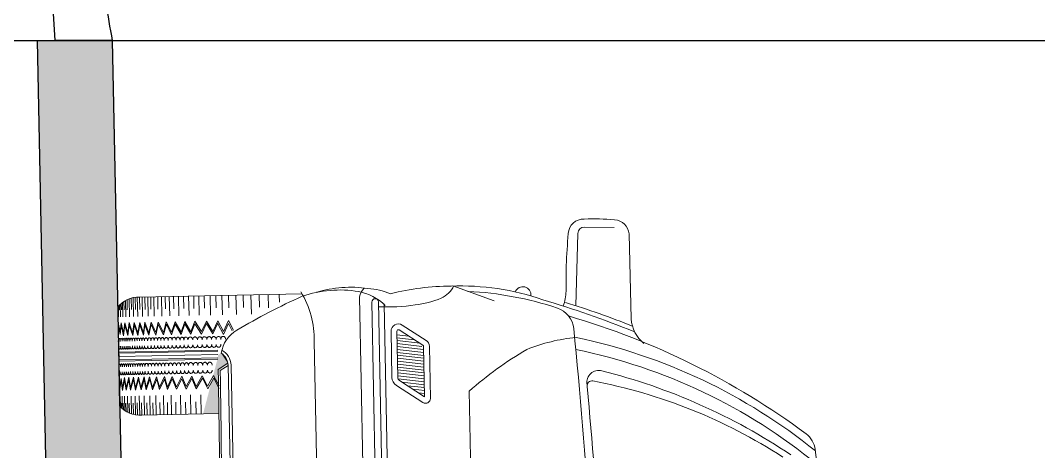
# Model space of a CAD drawing. Header units: feet. Extents: x 50754 to 76410, y 49660 to 67674.
# Drawn here: x 70053.2 to 70168.8, y 54936.7 to 54985.7 of the extents above; entities that cross this region are included whole.
import ezdxf

# ---------------------------------------------------------------- set-up
doc = ezdxf.new("R2010")
doc.units = ezdxf.units.FT
doc.linetypes.add('Amconstr', pattern=[9999, 9999, 0])
doc.layers.add('1_CAR', color=1, linetype='Continuous', lineweight=0)
for name, color, linetype in [('1_HATCH', 8, 'Continuous'), ('1_LINE', 4, 'Continuous'), ('CKS_PROPERTY LINE', 5, 'Continuous'), ('MS GATE', 1, 'Continuous')]:
    doc.layers.add(name, color=color, linetype=linetype)

# ---------------------------------------------------------------- blocks, each defined once
blk = doc.blocks.new('admin enlclave road')
at = {"layer": '1_HATCH'}
blk.add_hatch(color=253, dxfattribs=at).paths.add_polyline_path([(44844.0095, -5351.3623), (44844.2076, -5351.3351), (44845.3463, -5358.5472), (44845.1481, -5358.5745)])
at = {"layer": '1_CAR', "color": 253, "linetype": 'Continuous'}
for p, q in [((44844.7996, -5351.934), (44844.3722, -5352.0015)), ((44844.6865, -5351.9519), (44844.6917, -5351.9842)), ((44844.7106, -5351.9481), (44844.7161, -5351.9828)), ((44844.7396, -5351.9435), (44844.7428, -5351.9639)), ((44845.0847, -5352.5528), (44844.9865, -5351.9303)), ((44845.1011, -5352.5429), (44845.004, -5351.9275)), ((44845.1168, -5352.5459), (44845.0196, -5351.9305)), ((44844.5148, -5351.979), (44844.5199, -5352.0113)), ((44844.5282, -5351.9769), (44844.5362, -5352.0276)), ((44844.5424, -5351.9746), (44844.5475, -5352.007)), ((44844.5579, -5351.9722), (44844.5659, -5352.0229)), ((44844.5728, -5351.9698), (44844.5779, -5352.0022)), ((44844.589, -5351.9673), (44844.597, -5352.018)), ((44844.606, -5351.9646), (44844.6111, -5351.9969)), ((44844.6258, -5351.9615), (44844.6338, -5352.0122)), ((44844.6448, -5351.9584), (44844.65, -5351.9908)), ((44844.6653, -5351.9552), (44844.6734, -5352.0059)), ((44844.356, -5352.0051), (44844.3638, -5352.0548)), ((44844.3608, -5352.0036), (44844.3658, -5352.0357)), ((44844.3664, -5352.0023), (44844.3744, -5352.0531)), ((44844.372, -5352.0015), (44844.3772, -5352.0339)), ((44844.3791, -5352.0004), (44844.3871, -5352.0511)), ((44844.3862, -5351.9993), (44844.3913, -5352.0316)), ((44844.394, -5351.9981), (44844.402, -5352.0488)), ((44844.4017, -5351.9968), (44844.4068, -5352.0292)), ((44844.4095, -5351.9956), (44844.4175, -5352.0463)), ((44844.4201, -5351.9939), (44844.4252, -5352.0263)), ((44844.43, -5351.9924), (44844.438, -5352.0431)), ((44844.4399, -5351.9908), (44844.445, -5352.0232)), ((44844.4505, -5351.9891), (44844.4585, -5352.0399)), ((44844.4618, -5351.9873), (44844.4669, -5352.0197)), ((44844.4745, -5351.9853), (44844.4825, -5352.0361)), ((44844.488, -5351.9832), (44844.4931, -5352.0156)), ((44844.5014, -5351.9811), (44844.5094, -5352.0318)), ((44844.32, -5352.0333), (44844.3244, -5352.061)), ((44844.3216, -5352.0309), (44844.3234, -5352.0423)), ((44844.3241, -5352.0277), (44844.3292, -5352.0603)), ((44844.3265, -5352.0248), (44844.3291, -5352.0415)), ((44844.3296, -5352.0216), (44844.3355, -5352.0593)), ((44844.3327, -5352.0186), (44844.3362, -5352.0403)), ((44844.3366, -5352.0155), (44844.3433, -5352.0581)), ((44844.3405, -5352.0127), (44844.3446, -5352.039)), ((44844.3458, -5352.0096), (44844.3532, -5352.0565)), ((44844.3505, -5352.0073), (44844.3552, -5352.0373)), ((44844.615, -5352.0311), (44844.6317, -5352.0545)), ((44845.0644, -5352.0073), (44845.096, -5352.0066)), ((44845.0656, -5352.015), (44845.1118, -5352.014)), ((44845.0668, -5352.0227), (44845.1285, -5352.0214)), ((44845.0681, -5352.0304), (44845.1347, -5352.0289)), ((44844.3183, -5352.0361), (44844.3592, -5352.2953)), ((44844.6163, -5352.0389), (44844.6288, -5352.0564)), ((44845.0693, -5352.0381), (44845.1398, -5352.0366)), ((44845.0705, -5352.0458), (44845.1414, -5352.0443)), ((44845.0717, -5352.0535), (44845.1426, -5352.0519)), ((44845.0729, -5352.0612), (44845.1438, -5352.0596)), ((44845.0741, -5352.0689), (44845.145, -5352.0673)), ((44845.0754, -5352.0766), (44845.1463, -5352.075)), ((44845.0766, -5352.0843), (44845.1475, -5352.0827)), ((44844.3369, -5352.1541), (44844.5976, -5352.1129)), ((44845.0778, -5352.092), (44845.1493, -5352.0904)), ((44845.079, -5352.0997), (44845.1499, -5352.0981)), ((44845.0802, -5352.1074), (44845.1511, -5352.1058)), ((44845.0814, -5352.1151), (44845.1523, -5352.1135)), ((44844.3374, -5352.1569), (44844.5981, -5352.1158)), ((44844.3388, -5352.1657), (44844.5995, -5352.1245)), ((44844.3402, -5352.1744), (44844.6008, -5352.1333)), ((44844.3406, -5352.1773), (44844.6013, -5352.1361)), ((44845.0834, -5352.1228), (44845.1536, -5352.1212)), ((44845.0951, -5352.1302), (44845.1548, -5352.1289)), ((44845.1109, -5352.1376), (44845.156, -5352.1366)), ((44845.4114, -5352.9891), (44845.2756, -5352.1291)), ((44844.6059, -5352.1636), (44844.6293, -5352.1437)), ((44844.6114, -5352.1657), (44844.6308, -5352.1493)), ((44845.1268, -5352.145), (44845.1572, -5352.1443)), ((44845.1426, -5352.1524), (44845.1584, -5352.152)), ((44844.4995, -5352.2992), (44844.4914, -5352.2485)), ((44844.5235, -5352.2954), (44844.5155, -5352.2447)), ((44844.5503, -5352.2912), (44844.5423, -5352.2405)), ((44844.5772, -5352.287), (44844.5692, -5352.2362)), ((44844.3617, -5352.2974), (44844.3573, -5352.2697)), ((44844.3673, -5352.3015), (44844.3622, -5352.2689)), ((44844.3744, -5352.3056), (44844.3685, -5352.2679)), ((44844.383, -5352.3093), (44844.3762, -5352.2667)), ((44844.3935, -5352.312), (44844.3861, -5352.2651)), ((44844.4046, -5352.3132), (44844.3967, -5352.2634)), ((44844.4154, -5352.3126), (44844.4073, -5352.2618)), ((44844.4281, -5352.3105), (44844.4201, -5352.2598)), ((44844.4351, -5352.3094), (44844.43, -5352.277)), ((44844.4429, -5352.3082), (44844.4349, -5352.2574)), ((44844.4507, -5352.3069), (44844.4456, -5352.2746)), ((44844.4585, -5352.3057), (44844.4505, -5352.255)), ((44844.4691, -5352.304), (44844.464, -5352.2717)), ((44844.479, -5352.3025), (44844.4709, -5352.2517)), ((44844.4889, -5352.3009), (44844.4837, -5352.2686)), ((44844.5108, -5352.2975), (44844.5057, -5352.2651)), ((44844.5369, -5352.2933), (44844.5318, -5352.261)), ((44844.5638, -5352.2891), (44844.5587, -5352.2567)), ((44844.364, -5352.2992), (44844.3622, -5352.2877)), ((44844.3705, -5352.3035), (44844.3678, -5352.2869)), ((44844.3783, -5352.3075), (44844.3749, -5352.2857)), ((44844.3875, -5352.3107), (44844.3834, -5352.2844)), ((44844.3987, -5352.3128), (44844.394, -5352.2827)), ((44844.4097, -5352.3131), (44844.4046, -5352.281)), ((44844.421, -5352.3116), (44844.4159, -5352.2793)), ((44844.6236, -5352.2796), (44844.4212, -5352.3116))]:
    blk.add_line(p, q, dxfattribs=at)
for points in [[(44845.7186, -5351.9404, -0.209734), (44845.6761, -5351.8806), (44845.64, -5351.6575, 0.375124), (44845.5965, -5351.6258, 0.037007), (44845.5163, -5351.6348, 0.407001), (44845.4792, -5351.6784, 0.002874), (44845.4855, -5351.7635), (44845.4944, -5351.8312, -0.088919), (44845.4925, -5351.8714, 1.225539)], [(44845.5984, -5351.6464), (44845.5199, -5351.6555, 0.413654), (44845.5046, -5351.6746), (44845.5253, -5351.8661)], [(44845.1967, -5351.8582, -0.160892), (44845.1682, -5351.895, -0.068606), (44845.1021, -5351.9221, -0.042553), (44845.006, -5351.9404, -1.154804)], [(44845.0329, -5351.9015, -0.061371), (44845.1896, -5351.8593, -0.092248), (44845.4363, -5351.8621, -0.022406), (44845.6876, -5351.9127)], [(44844.837, -5351.9246, -0.109196), (44844.971, -5351.8958, -0.080193), (44845.0329, -5351.9015, -1.053882)], [(44845.023, -5351.9341, 0.145275), (44844.9477, -5351.9074, 0.123707), (44844.8009, -5351.9398, 0.027302), (44844.6404, -5352.0534, 0.215996), (44844.6078, -5352.1191)], [(44845.0605, -5353.3965), (44844.8486, -5352.0545, 0.143099), (44844.7959, -5351.9293)], [(44845.275, -5352.1298, -0.045497), (44845.412, -5351.9987, -0.069883), (44845.5377, -5351.9494, -0.118522), (44846.2097, -5352.1615, -5.181435)], [(44844.5403, -5352.0928, 0.080127), (44844.5393, -5352.0899, 0.088898), (44844.5376, -5352.0876, 0.104967), (44844.5353, -5352.0862, 0.120066), (44844.5329, -5352.086, 0.120066), (44844.5307, -5352.087, 0.104967), (44844.5288, -5352.089, 0.088898), (44844.5279, -5352.0917, 0.080127), (44844.5279, -5352.0948, 0.080127)], [(44844.5527, -5352.0909, 0.080127), (44844.5518, -5352.0879, 0.088898), (44844.5501, -5352.0856, 0.104967), (44844.5477, -5352.0843, 0.120066), (44844.5453, -5352.0841, 0.120066), (44844.5431, -5352.085, 0.104967), (44844.5413, -5352.087, 0.088898), (44844.5403, -5352.0897, 0.080127), (44844.5403, -5352.0928, 0.080127)], [(44844.5652, -5352.0889, 0.080127), (44844.5642, -5352.0859, 0.088898), (44844.5625, -5352.0837, 0.104967), (44844.5601, -5352.0823, 0.120066), (44844.5577, -5352.0821, 0.120066), (44844.5555, -5352.083, 0.104967), (44844.5537, -5352.0851, 0.088898), (44844.5528, -5352.0877, 0.080127), (44844.5527, -5352.0909, 0.080127)], [(44844.5776, -5352.0869, 0.080127), (44844.5766, -5352.084, 0.088898), (44844.5749, -5352.0817, 0.104967), (44844.5726, -5352.0803, 0.120066), (44844.5702, -5352.0801, 0.120066), (44844.568, -5352.0811, 0.104967), (44844.5661, -5352.0831, 0.088898), (44844.5652, -5352.0858, 0.080127), (44844.5652, -5352.0889, 0.080127)], [(44844.5896, -5352.0851, 0.080127), (44844.5886, -5352.0821, 0.088898), (44844.5869, -5352.0799, 0.104967), (44844.5845, -5352.0785, 0.120066), (44844.5821, -5352.0783, 0.120066), (44844.5799, -5352.0792, 0.104967), (44844.5781, -5352.0813, 0.088898), (44844.5771, -5352.0839, 0.080127), (44844.5771, -5352.0871, 0.080127)], [(44844.602, -5352.0831, 0.080127), (44844.601, -5352.0802, 0.088898), (44844.5993, -5352.0779, 0.104967), (44844.5969, -5352.0765, 0.120066), (44844.5946, -5352.0763, 0.120066), (44844.5923, -5352.0773, 0.104967), (44844.5905, -5352.0793, 0.088898), (44844.5896, -5352.082, 0.080127), (44844.5896, -5352.0851, 0.080127)], [(44844.6144, -5352.0812, 0.080127), (44844.6135, -5352.0782, 0.088898), (44844.6117, -5352.076, 0.104967), (44844.6094, -5352.0746, 0.120066), (44844.607, -5352.0744, 0.120066), (44844.6048, -5352.0753, 0.104967), (44844.603, -5352.0773, 0.088898), (44844.602, -5352.08, 0.080127), (44844.602, -5352.0831, 0.080127)], [(44844.3577, -5352.1217, 0.034494), (44844.357, -5352.1185, 0.046388), (44844.3561, -5352.1163, 0.089454), (44844.3547, -5352.1145, 0.2264), (44844.3539, -5352.1143, 0.2264), (44844.3531, -5352.1148, 0.089454), (44844.3524, -5352.1169, 0.046388), (44844.3522, -5352.1193, 0.034494), (44844.3525, -5352.1225, 0.034494)], [(44844.3627, -5352.1209, 0.034494), (44844.362, -5352.1177, 0.046388), (44844.3611, -5352.1155, 0.089454), (44844.3597, -5352.1138, 0.2264), (44844.3589, -5352.1135, 0.2264), (44844.3581, -5352.114, 0.089454), (44844.3574, -5352.1161, 0.046388), (44844.3572, -5352.1185, 0.034494), (44844.3575, -5352.1217, 0.034494)], [(44844.3691, -5352.1199, 0.041985), (44844.3683, -5352.1167, 0.055167), (44844.3673, -5352.1145, 0.098023), (44844.3658, -5352.1129, 0.200541), (44844.3647, -5352.1126, 0.200541), (44844.3637, -5352.1132, 0.098023), (44844.3628, -5352.1152, 0.055167), (44844.3625, -5352.1177, 0.041985), (44844.3627, -5352.1209, 0.041985)], [(44844.3754, -5352.1189, 0.041985), (44844.3747, -5352.1157, 0.055167), (44844.3736, -5352.1135, 0.098023), (44844.3721, -5352.1118, 0.200541), (44844.371, -5352.1116, 0.200541), (44844.3701, -5352.1122, 0.098023), (44844.3691, -5352.1142, 0.055167), (44844.3688, -5352.1166, 0.041985), (44844.3691, -5352.1199, 0.041985)], [(44844.3818, -5352.1178, 0.041985), (44844.381, -5352.1147, 0.055167), (44844.38, -5352.1125, 0.098023), (44844.3785, -5352.1108, 0.200541), (44844.3774, -5352.1106, 0.200541), (44844.3764, -5352.1112, 0.098023), (44844.3755, -5352.1132, 0.055167), (44844.3752, -5352.1156, 0.041985), (44844.3754, -5352.1189, 0.041985)], [(44844.3882, -5352.1168, 0.041985), (44844.3874, -5352.1137, 0.055167), (44844.3864, -5352.1115, 0.098023), (44844.3848, -5352.1098, 0.200541), (44844.3838, -5352.1096, 0.200541), (44844.3828, -5352.1102, 0.098023), (44844.3819, -5352.1122, 0.055167), (44844.3816, -5352.1146, 0.041985), (44844.3818, -5352.1178, 0.041985)], [(44844.3945, -5352.1158, 0.041985), (44844.3938, -5352.1127, 0.055167), (44844.3927, -5352.1105, 0.098023), (44844.3912, -5352.1088, 0.200541), (44844.3901, -5352.1086, 0.200541), (44844.3892, -5352.1092, 0.098023), (44844.3882, -5352.1112, 0.055167), (44844.3879, -5352.1136, 0.041985), (44844.3882, -5352.1168, 0.041985)], [(44844.4009, -5352.1148, 0.041985), (44844.4001, -5352.1117, 0.055167), (44844.3991, -5352.1095, 0.098023), (44844.3976, -5352.1078, 0.200541), (44844.3965, -5352.1076, 0.200541), (44844.3955, -5352.1082, 0.098023), (44844.3946, -5352.1102, 0.055167), (44844.3943, -5352.1126, 0.041985), (44844.3945, -5352.1158, 0.041985)], [(44844.4095, -5352.1135, 0.056778), (44844.4087, -5352.1104, 0.070507), (44844.4074, -5352.1082, 0.106196), (44844.4056, -5352.1066, 0.161166), (44844.404, -5352.1064, 0.161166), (44844.4026, -5352.1071, 0.106196), (44844.4013, -5352.1091, 0.070507), (44844.4007, -5352.1117, 0.056778), (44844.4009, -5352.1148, 0.056778)], [(44844.4182, -5352.1121, 0.056778), (44844.4174, -5352.109, 0.070507), (44844.4161, -5352.1068, 0.106196), (44844.4142, -5352.1053, 0.161166), (44844.4127, -5352.105, 0.161166), (44844.4112, -5352.1057, 0.106196), (44844.4099, -5352.1078, 0.070507), (44844.4094, -5352.1103, 0.056778), (44844.4095, -5352.1135, 0.056778)], [(44844.4269, -5352.1107, 0.056778), (44844.426, -5352.1077, 0.070507), (44844.4247, -5352.1054, 0.106196), (44844.4229, -5352.1039, 0.161166), (44844.4213, -5352.1036, 0.161166), (44844.4199, -5352.1044, 0.106196), (44844.4186, -5352.1064, 0.070507), (44844.4181, -5352.1089, 0.056778), (44844.4182, -5352.1121, 0.056778)], [(44844.4355, -5352.1094, 0.056778), (44844.4347, -5352.1063, 0.070507), (44844.4334, -5352.1041, 0.106196), (44844.4316, -5352.1025, 0.161166), (44844.43, -5352.1023, 0.161166), (44844.4286, -5352.103, 0.106196), (44844.4273, -5352.105, 0.070507), (44844.4267, -5352.1075, 0.056778), (44844.4269, -5352.1107, 0.056778)], [(44844.4442, -5352.108, 0.056778), (44844.4434, -5352.1049, 0.070507), (44844.4421, -5352.1027, 0.106196), (44844.4402, -5352.1012, 0.161166), (44844.4387, -5352.1009, 0.161166), (44844.4372, -5352.1016, 0.106196), (44844.4359, -5352.1037, 0.070507), (44844.4354, -5352.1062, 0.056778), (44844.4355, -5352.1094, 0.056778)], [(44844.4529, -5352.1066, 0.056778), (44844.452, -5352.1036, 0.070507), (44844.4507, -5352.1013, 0.106196), (44844.4489, -5352.0998, 0.161166), (44844.4473, -5352.0995, 0.161166), (44844.4459, -5352.1003, 0.106196), (44844.4446, -5352.1023, 0.070507), (44844.4441, -5352.1048, 0.056778), (44844.4442, -5352.108, 0.056778)], [(44844.4633, -5352.105, 0.067829), (44844.4624, -5352.102, 0.080107), (44844.4609, -5352.0997, 0.107097), (44844.4588, -5352.0983, 0.139237), (44844.4569, -5352.098, 0.139237), (44844.4551, -5352.0989, 0.107097), (44844.4535, -5352.1009, 0.080107), (44844.4528, -5352.1035, 0.067828), (44844.4529, -5352.1066, 0.067828)], [(44844.4737, -5352.1033, 0.067829), (44844.4728, -5352.1003, 0.080107), (44844.4713, -5352.0981, 0.107097), (44844.4693, -5352.0966, 0.139237), (44844.4673, -5352.0964, 0.139237), (44844.4655, -5352.0972, 0.107097), (44844.464, -5352.0992, 0.080107), (44844.4632, -5352.1018, 0.067828), (44844.4633, -5352.105, 0.067828)], [(44844.4842, -5352.1017, 0.067829), (44844.4833, -5352.0987, 0.080107), (44844.4818, -5352.0964, 0.107097), (44844.4797, -5352.095, 0.139237), (44844.4777, -5352.0947, 0.139237), (44844.4759, -5352.0956, 0.107097), (44844.4744, -5352.0976, 0.080107), (44844.4737, -5352.1002, 0.067828), (44844.4737, -5352.1033, 0.067828)], [(44844.4862, -5352.1146, -0.067829), (44844.4863, -5352.1177, -0.080107), (44844.4855, -5352.1203, -0.107097), (44844.484, -5352.1223, -0.139237), (44844.4822, -5352.1232, -0.139237), (44844.4803, -5352.1229, -0.107097), (44844.4782, -5352.1215, -0.080107), (44844.4767, -5352.1192, -0.067828), (44844.4758, -5352.1162, -0.067828)], [(44844.4946, -5352.1, 0.067829), (44844.4937, -5352.097, 0.080107), (44844.4922, -5352.0948, 0.107097), (44844.4901, -5352.0933, 0.139237), (44844.4881, -5352.0931, 0.139237), (44844.4864, -5352.0939, 0.107097), (44844.4848, -5352.0959, 0.080107), (44844.4841, -5352.0985, 0.067828), (44844.4842, -5352.1017, 0.067828)], [(44844.4966, -5352.1129, -0.067829), (44844.4967, -5352.1161, -0.080107), (44844.496, -5352.1187, -0.107097), (44844.4944, -5352.1207, -0.139237), (44844.4926, -5352.1215, -0.139237), (44844.4907, -5352.1213, -0.107097), (44844.4886, -5352.1198, -0.080107), (44844.4871, -5352.1176, -0.067828), (44844.4862, -5352.1146, -0.067828)], [(44844.505, -5352.0984, 0.067829), (44844.5041, -5352.0954, 0.080107), (44844.5026, -5352.0931, 0.107097), (44844.5005, -5352.0917, 0.139237), (44844.4986, -5352.0914, 0.139237), (44844.4968, -5352.0923, 0.107097), (44844.4952, -5352.0943, 0.080107), (44844.4945, -5352.0969, 0.067828), (44844.4946, -5352.1, 0.067828)], [(44844.5071, -5352.1113, -0.067829), (44844.5071, -5352.1144, -0.080107), (44844.5064, -5352.117, -0.107097), (44844.5049, -5352.1191, -0.139237), (44844.5031, -5352.1199, -0.139237), (44844.5011, -5352.1196, -0.107097), (44844.499, -5352.1182, -0.080107), (44844.4975, -5352.116, -0.067828), (44844.4966, -5352.1129, -0.067828)], [(44844.5154, -5352.0967, 0.067829), (44844.5145, -5352.0937, 0.080107), (44844.513, -5352.0915, 0.107097), (44844.511, -5352.09, 0.139237), (44844.509, -5352.0898, 0.139237), (44844.5072, -5352.0906, 0.107097), (44844.5057, -5352.0927, 0.080107), (44844.5049, -5352.0952, 0.067828), (44844.505, -5352.0984, 0.067828)], [(44844.5175, -5352.1096, -0.067829), (44844.5175, -5352.1128, -0.080107), (44844.5168, -5352.1154, -0.107097), (44844.5153, -5352.1174, -0.139237), (44844.5135, -5352.1182, -0.139237), (44844.5115, -5352.118, -0.107097), (44844.5094, -5352.1165, -0.080107), (44844.508, -5352.1143, -0.067828), (44844.5071, -5352.1113, -0.067828)], [(44844.5279, -5352.0948, 0.080127), (44844.5269, -5352.0918, 0.088898), (44844.5252, -5352.0896, 0.104967), (44844.5228, -5352.0882, 0.120066), (44844.5204, -5352.088, 0.120066), (44844.5182, -5352.0889, 0.104967), (44844.5164, -5352.091, 0.088898), (44844.5155, -5352.0936, 0.080127), (44844.5154, -5352.0967, 0.080127)], [(44844.5299, -5352.1077, -0.080127), (44844.5299, -5352.1108, -0.088898), (44844.529, -5352.1135, -0.104967), (44844.5271, -5352.1155, -0.120066), (44844.5249, -5352.1164, -0.120066), (44844.5225, -5352.1162, -0.104967), (44844.5202, -5352.1148, -0.088898), (44844.5185, -5352.1126, -0.080127), (44844.5175, -5352.1096, -0.080127)], [(44844.5423, -5352.1057, -0.080127), (44844.5423, -5352.1088, -0.088898), (44844.5414, -5352.1115, -0.104967), (44844.5396, -5352.1135, -0.120066), (44844.5374, -5352.1145, -0.120066), (44844.535, -5352.1143, -0.104967), (44844.5326, -5352.1129, -0.088898), (44844.5309, -5352.1106, -0.080127), (44844.5299, -5352.1077, -0.080127)], [(44844.5548, -5352.1037, -0.080127), (44844.5548, -5352.1069, -0.088898), (44844.5538, -5352.1095, -0.104967), (44844.552, -5352.1116, -0.120066), (44844.5498, -5352.1125, -0.120066), (44844.5474, -5352.1123, -0.104967), (44844.545, -5352.1109, -0.088898), (44844.5433, -5352.1087, -0.080127), (44844.5423, -5352.1057, -0.080127)], [(44844.5672, -5352.1018, -0.080127), (44844.5672, -5352.1049, -0.088898), (44844.5663, -5352.1076, -0.104967), (44844.5644, -5352.1096, -0.120066), (44844.5622, -5352.1105, -0.120066), (44844.5598, -5352.1103, -0.104967), (44844.5575, -5352.109, -0.088898), (44844.5558, -5352.1067, -0.080127), (44844.5548, -5352.1037, -0.080127)], [(44844.5797, -5352.0998, -0.080127), (44844.5796, -5352.1029, -0.088898), (44844.5787, -5352.1056, -0.104967), (44844.5769, -5352.1077, -0.120066), (44844.5747, -5352.1086, -0.120066), (44844.5723, -5352.1084, -0.104967), (44844.5699, -5352.107, -0.088898), (44844.5682, -5352.1048, -0.080127), (44844.5672, -5352.1018, -0.080127)], [(44844.5916, -5352.098, -0.080127), (44844.5916, -5352.1011, -0.088898), (44844.5906, -5352.1038, -0.104967), (44844.5888, -5352.1058, -0.120066), (44844.5866, -5352.1067, -0.120066), (44844.5842, -5352.1065, -0.104967), (44844.5819, -5352.1052, -0.088898), (44844.5801, -5352.1029, -0.080127), (44844.5792, -5352.0999, -0.080127)], [(44844.604, -5352.096, -0.080127), (44844.604, -5352.0991, -0.088898), (44844.6031, -5352.1018, -0.104967), (44844.6013, -5352.1039, -0.120066), (44844.599, -5352.1048, -0.120066), (44844.5967, -5352.1046, -0.104967), (44844.5943, -5352.1032, -0.088898), (44844.5926, -5352.101, -0.080127), (44844.5916, -5352.098, -0.080127)], [(44844.7879, -5353.0948), (44844.6383, -5352.1475, 0.251603), (44844.6084, -5352.1109)], [(44844.3375, -5352.1248, 0.034494), (44844.3367, -5352.1217, 0.046388), (44844.3358, -5352.1195, 0.089454), (44844.3345, -5352.1177, 0.2264), (44844.3336, -5352.1175, 0.2264), (44844.3329, -5352.118, 0.089454), (44844.3321, -5352.1201, 0.046388), (44844.332, -5352.1225, 0.034494), (44844.3322, -5352.1257, 0.034494)], [(44844.3395, -5352.1377, -0.034494), (44844.3398, -5352.141, -0.046388), (44844.3396, -5352.1434, -0.089454), (44844.3389, -5352.1454, -0.2264), (44844.3381, -5352.1459, -0.2264), (44844.3373, -5352.1457, -0.089454), (44844.3359, -5352.1439, -0.046388), (44844.335, -5352.1417, -0.034494), (44844.3343, -5352.1386, -0.034494)], [(44844.3425, -5352.1241, 0.034494), (44844.3417, -5352.1209, 0.046388), (44844.3408, -5352.1187, 0.089454), (44844.3395, -5352.1169, 0.2264), (44844.3386, -5352.1167, 0.2264), (44844.3379, -5352.1172, 0.089454), (44844.3372, -5352.1193, 0.046388), (44844.337, -5352.1217, 0.034494), (44844.3373, -5352.1249, 0.034494)], [(44844.3445, -5352.1369, -0.034494), (44844.3448, -5352.1402, -0.046388), (44844.3446, -5352.1426, -0.089454), (44844.3439, -5352.1446, -0.2264), (44844.3431, -5352.1451, -0.2264), (44844.3423, -5352.1449, -0.089454), (44844.3409, -5352.1431, -0.046388), (44844.34, -5352.1409, -0.034494), (44844.3393, -5352.1378, -0.034494)], [(44844.3475, -5352.1233, 0.034494), (44844.3468, -5352.1201, 0.046388), (44844.3458, -5352.1179, 0.089454), (44844.3445, -5352.1162, 0.2264), (44844.3436, -5352.1159, 0.2264), (44844.3429, -5352.1164, 0.089454), (44844.3422, -5352.1185, 0.046388), (44844.342, -5352.1209, 0.034494), (44844.3423, -5352.1241, 0.034494)], [(44844.3495, -5352.1362, -0.034494), (44844.3498, -5352.1394, -0.046388), (44844.3496, -5352.1418, -0.089454), (44844.3489, -5352.1438, -0.2264), (44844.3481, -5352.1443, -0.2264), (44844.3473, -5352.1441, -0.089454), (44844.3459, -5352.1424, -0.046388), (44844.345, -5352.1401, -0.034494), (44844.3443, -5352.137, -0.034494)], [(44844.3527, -5352.1224, 0.034494), (44844.352, -5352.1193, 0.046388), (44844.351, -5352.1171, 0.089454), (44844.3497, -5352.1153, 0.2264), (44844.3488, -5352.1151, 0.2264), (44844.3481, -5352.1156, 0.089454), (44844.3474, -5352.1176, 0.046388), (44844.3472, -5352.12, 0.034494), (44844.3475, -5352.1233, 0.034494)], [(44844.3547, -5352.1353, -0.034494), (44844.355, -5352.1386, -0.046388), (44844.3548, -5352.141, -0.089454), (44844.3541, -5352.143, -0.2264), (44844.3533, -5352.1435, -0.2264), (44844.3525, -5352.1433, -0.089454), (44844.3511, -5352.1415, -0.046388), (44844.3502, -5352.1393, -0.034494), (44844.3495, -5352.1362, -0.034494)], [(44844.3597, -5352.1345, -0.034494), (44844.36, -5352.1378, -0.046388), (44844.3598, -5352.1402, -0.089454), (44844.3591, -5352.1422, -0.2264), (44844.3583, -5352.1427, -0.2264), (44844.3575, -5352.1425, -0.089454), (44844.3561, -5352.1407, -0.046388), (44844.3552, -5352.1385, -0.034494), (44844.3545, -5352.1354, -0.034494)], [(44844.3647, -5352.1338, -0.034494), (44844.365, -5352.137, -0.046388), (44844.3648, -5352.1394, -0.089454), (44844.3641, -5352.1414, -0.2264), (44844.3634, -5352.1419, -0.2264), (44844.3625, -5352.1417, -0.089454), (44844.3612, -5352.14, -0.046388), (44844.3602, -5352.1377, -0.034494), (44844.3595, -5352.1346, -0.034494)], [(44844.3711, -5352.1327, -0.041985), (44844.3713, -5352.136, -0.055167), (44844.371, -5352.1384, -0.098023), (44844.3701, -5352.1404, -0.200541), (44844.3692, -5352.141, -0.200541), (44844.3681, -5352.1408, -0.098023), (44844.3665, -5352.1391, -0.055167), (44844.3655, -5352.1369, -0.041985), (44844.3647, -5352.1338, -0.041985)], [(44844.3775, -5352.1317, -0.041985), (44844.3777, -5352.135, -0.055167), (44844.3774, -5352.1374, -0.098023), (44844.3765, -5352.1394, -0.200541), (44844.3755, -5352.14, -0.200541), (44844.3744, -5352.1398, -0.098023), (44844.3729, -5352.1381, -0.055167), (44844.3719, -5352.1359, -0.041985), (44844.3711, -5352.1327, -0.041985)], [(44844.3838, -5352.1307, -0.041985), (44844.3841, -5352.1339, -0.055167), (44844.3838, -5352.1364, -0.098023), (44844.3828, -5352.1384, -0.200541), (44844.3819, -5352.139, -0.200541), (44844.3808, -5352.1387, -0.098023), (44844.3793, -5352.1371, -0.055167), (44844.3782, -5352.1349, -0.041985), (44844.3775, -5352.1317, -0.041985)], [(44844.3902, -5352.1297, -0.041985), (44844.3904, -5352.1329, -0.055167), (44844.3901, -5352.1354, -0.098023), (44844.3892, -5352.1374, -0.200541), (44844.3882, -5352.138, -0.200541), (44844.3871, -5352.1377, -0.098023), (44844.3856, -5352.1361, -0.055167), (44844.3846, -5352.1339, -0.041985), (44844.3838, -5352.1307, -0.041985)], [(44844.3966, -5352.1287, -0.041985), (44844.3968, -5352.1319, -0.055167), (44844.3965, -5352.1344, -0.098023), (44844.3956, -5352.1364, -0.200541), (44844.3946, -5352.137, -0.200541), (44844.3935, -5352.1367, -0.098023), (44844.392, -5352.1351, -0.055167), (44844.391, -5352.1329, -0.041985), (44844.3902, -5352.1297, -0.041985)], [(44844.4029, -5352.1277, -0.041985), (44844.4031, -5352.1309, -0.055167), (44844.4029, -5352.1334, -0.098023), (44844.4019, -5352.1354, -0.200541), (44844.401, -5352.136, -0.200541), (44844.3999, -5352.1357, -0.098023), (44844.3984, -5352.1341, -0.055167), (44844.3973, -5352.1319, -0.041985), (44844.3966, -5352.1287, -0.041985)], [(44844.4116, -5352.1264, -0.056778), (44844.4117, -5352.1295, -0.070507), (44844.4112, -5352.1321, -0.106196), (44844.4099, -5352.1341, -0.161166), (44844.4085, -5352.1348, -0.161166), (44844.4069, -5352.1346, -0.106196), (44844.4051, -5352.133, -0.070507), (44844.4038, -5352.1308, -0.056778), (44844.4029, -5352.1277, -0.056778)], [(44844.4202, -5352.125, -0.056778), (44844.4204, -5352.1282, -0.070507), (44844.4198, -5352.1307, -0.106196), (44844.4186, -5352.1327, -0.161166), (44844.4171, -5352.1334, -0.161166), (44844.4156, -5352.1332, -0.106196), (44844.4137, -5352.1317, -0.070507), (44844.4124, -5352.1294, -0.056778), (44844.4116, -5352.1264, -0.056778)], [(44844.4289, -5352.1236, -0.056778), (44844.4291, -5352.1268, -0.070507), (44844.4285, -5352.1293, -0.106196), (44844.4272, -5352.1313, -0.161166), (44844.4258, -5352.1321, -0.161166), (44844.4242, -5352.1318, -0.106196), (44844.4224, -5352.1303, -0.070507), (44844.4211, -5352.1281, -0.056778), (44844.4202, -5352.125, -0.056778)], [(44844.4376, -5352.1223, -0.056778), (44844.4377, -5352.1254, -0.070507), (44844.4372, -5352.128, -0.106196), (44844.4359, -5352.13, -0.161166), (44844.4345, -5352.1307, -0.161166), (44844.4329, -5352.1305, -0.106196), (44844.4311, -5352.1289, -0.070507), (44844.4298, -5352.1267, -0.056778), (44844.4289, -5352.1236, -0.056778)], [(44844.4462, -5352.1209, -0.056778), (44844.4464, -5352.1241, -0.070507), (44844.4458, -5352.1266, -0.106196), (44844.4446, -5352.1286, -0.161166), (44844.4431, -5352.1293, -0.161166), (44844.4416, -5352.1291, -0.106196), (44844.4397, -5352.1275, -0.070507), (44844.4384, -5352.1253, -0.056778), (44844.4376, -5352.1223, -0.056778)], [(44844.4549, -5352.1195, -0.056778), (44844.4551, -5352.1227, -0.070507), (44844.4545, -5352.1252, -0.106196), (44844.4532, -5352.1272, -0.161166), (44844.4518, -5352.128, -0.161166), (44844.4502, -5352.1277, -0.106196), (44844.4484, -5352.1262, -0.070507), (44844.4471, -5352.124, -0.056778), (44844.4462, -5352.1209, -0.056778)], [(44844.4653, -5352.1179, -0.067829), (44844.4654, -5352.121, -0.080107), (44844.4647, -5352.1236, -0.107097), (44844.4631, -5352.1256, -0.139237), (44844.4614, -5352.1265, -0.139237), (44844.4594, -5352.1262, -0.107097), (44844.4573, -5352.1248, -0.080107), (44844.4558, -5352.1225, -0.067828), (44844.4549, -5352.1195, -0.067828)], [(44844.4758, -5352.1162, -0.067829), (44844.4758, -5352.1194, -0.080107), (44844.4751, -5352.122, -0.107097), (44844.4736, -5352.124, -0.139237), (44844.4718, -5352.1248, -0.139237), (44844.4698, -5352.1246, -0.107097), (44844.4677, -5352.1231, -0.080107), (44844.4663, -5352.1209, -0.067828), (44844.4653, -5352.1179, -0.067828)], [(44844.7802, -5353.096), (44844.6307, -5352.1488, 0.23497), (44844.6078, -5352.1191, 0.247113)], [(44844.4548, -5352.1752, 0.056778), (44844.454, -5352.1721, 0.070507), (44844.4527, -5352.1699, 0.106196), (44844.4508, -5352.1684, 0.161166), (44844.4493, -5352.1681, 0.161166), (44844.4478, -5352.1688, 0.106196), (44844.4466, -5352.1709, 0.070507), (44844.446, -5352.1734, 0.056778), (44844.4462, -5352.1766, 0.056778)], [(44844.4635, -5352.1738, 0.056778), (44844.4626, -5352.1708, 0.070507), (44844.4614, -5352.1685, 0.106196), (44844.4595, -5352.167, 0.161166), (44844.4579, -5352.1667, 0.161166), (44844.4565, -5352.1675, 0.106196), (44844.4552, -5352.1695, 0.070507), (44844.4547, -5352.172, 0.056778), (44844.4548, -5352.1752, 0.056778)], [(44844.4739, -5352.1722, 0.067829), (44844.473, -5352.1692, 0.080107), (44844.4715, -5352.1669, 0.107097), (44844.4694, -5352.1655, 0.139237), (44844.4675, -5352.1652, 0.139237), (44844.4657, -5352.1661, 0.107097), (44844.4641, -5352.1681, 0.080107), (44844.4634, -5352.1707, 0.067828), (44844.4635, -5352.1738, 0.067828)], [(44844.4843, -5352.1705, 0.067829), (44844.4834, -5352.1675, 0.080107), (44844.4819, -5352.1653, 0.107097), (44844.4799, -5352.1638, 0.139237), (44844.4779, -5352.1636, 0.139237), (44844.4761, -5352.1644, 0.107097), (44844.4746, -5352.1664, 0.080107), (44844.4739, -5352.169, 0.067828), (44844.4739, -5352.1722, 0.067828)], [(44844.4948, -5352.1689, 0.067829), (44844.4939, -5352.1659, 0.080107), (44844.4924, -5352.1636, 0.107097), (44844.4903, -5352.1622, 0.139237), (44844.4883, -5352.1619, 0.139237), (44844.4865, -5352.1628, 0.107097), (44844.485, -5352.1648, 0.080107), (44844.4843, -5352.1674, 0.067828), (44844.4843, -5352.1705, 0.067828)], [(44844.5052, -5352.1672, 0.067829), (44844.5043, -5352.1642, 0.080107), (44844.5028, -5352.162, 0.107097), (44844.5007, -5352.1605, 0.139237), (44844.4988, -5352.1603, 0.139237), (44844.497, -5352.1611, 0.107097), (44844.4954, -5352.1631, 0.080107), (44844.4947, -5352.1657, 0.067828), (44844.4948, -5352.1689, 0.067828)], [(44844.5156, -5352.1656, 0.067829), (44844.5147, -5352.1626, 0.080107), (44844.5132, -5352.1603, 0.107097), (44844.5111, -5352.1589, 0.139237), (44844.5092, -5352.1586, 0.139237), (44844.5074, -5352.1595, 0.107097), (44844.5059, -5352.1615, 0.080107), (44844.5051, -5352.1641, 0.067828), (44844.5052, -5352.1672, 0.067828)], [(44844.5261, -5352.1639, 0.067829), (44844.5251, -5352.1609, 0.080107), (44844.5237, -5352.1587, 0.107097), (44844.5216, -5352.1572, 0.139237), (44844.5196, -5352.157, 0.139237), (44844.5178, -5352.1578, 0.107097), (44844.5163, -5352.1599, 0.080107), (44844.5156, -5352.1624, 0.067828), (44844.5156, -5352.1656, 0.067828)], [(44844.5385, -5352.162, 0.080127), (44844.5375, -5352.159, 0.088898), (44844.5358, -5352.1568, 0.104967), (44844.5334, -5352.1554, 0.120066), (44844.531, -5352.1552, 0.120066), (44844.5288, -5352.1561, 0.104967), (44844.527, -5352.1582, 0.088898), (44844.5261, -5352.1608, 0.080127), (44844.5261, -5352.1639, 0.080127)], [(44844.5509, -5352.16, 0.080127), (44844.5499, -5352.1571, 0.088898), (44844.5482, -5352.1548, 0.104967), (44844.5459, -5352.1534, 0.120066), (44844.5435, -5352.1532, 0.120066), (44844.5413, -5352.1542, 0.104967), (44844.5394, -5352.1562, 0.088898), (44844.5385, -5352.1589, 0.080127), (44844.5385, -5352.162, 0.080127)], [(44844.5634, -5352.1581, 0.080127), (44844.5624, -5352.1551, 0.088898), (44844.5607, -5352.1528, 0.104967), (44844.5583, -5352.1515, 0.120066), (44844.5559, -5352.1513, 0.120066), (44844.5537, -5352.1522, 0.104967), (44844.5519, -5352.1542, 0.088898), (44844.5509, -5352.1569, 0.080127), (44844.5509, -5352.16, 0.080127)], [(44844.5758, -5352.1561, 0.080127), (44844.5748, -5352.1531, 0.088898), (44844.5731, -5352.1509, 0.104967), (44844.5707, -5352.1495, 0.120066), (44844.5683, -5352.1493, 0.120066), (44844.5661, -5352.1502, 0.104967), (44844.5643, -5352.1523, 0.088898), (44844.5634, -5352.1549, 0.080127), (44844.5634, -5352.1581, 0.080127)], [(44844.5778, -5352.169, -0.080127), (44844.5778, -5352.1721, -0.088898), (44844.5769, -5352.1748, -0.104967), (44844.5751, -5352.1768, -0.120066), (44844.5728, -5352.1777, -0.120066), (44844.5704, -5352.1775, -0.104967), (44844.5681, -5352.1762, -0.088898), (44844.5664, -5352.1739, -0.080127), (44844.5654, -5352.1709, -0.080127)], [(44844.5882, -5352.1541, 0.080127), (44844.5873, -5352.1512, 0.088898), (44844.5855, -5352.1489, 0.104967), (44844.5832, -5352.1475, 0.120066), (44844.5808, -5352.1473, 0.120066), (44844.5786, -5352.1483, 0.104967), (44844.5767, -5352.1503, 0.088898), (44844.5758, -5352.153, 0.080127), (44844.5758, -5352.1561, 0.080127)], [(44844.5903, -5352.167, -0.080127), (44844.5902, -5352.1701, -0.088898), (44844.5893, -5352.1728, -0.104967), (44844.5875, -5352.1749, -0.120066), (44844.5853, -5352.1758, -0.120066), (44844.5829, -5352.1756, -0.104967), (44844.5805, -5352.1742, -0.088898), (44844.5788, -5352.172, -0.080127), (44844.5778, -5352.169, -0.080127)], [(44844.3481, -5352.192, 0.034494), (44844.3473, -5352.1889, 0.046388), (44844.3464, -5352.1867, 0.089454), (44844.3451, -5352.1849, 0.2264), (44844.3442, -5352.1847, 0.2264), (44844.3435, -5352.1852, 0.089454), (44844.3428, -5352.1873, 0.046388), (44844.3426, -5352.1897, 0.034494), (44844.3429, -5352.1929, 0.034494)], [(44844.3531, -5352.1913, 0.034494), (44844.3524, -5352.1881, 0.046388), (44844.3514, -5352.1859, 0.089454), (44844.3501, -5352.1841, 0.2264), (44844.3492, -5352.1839, 0.2264), (44844.3485, -5352.1844, 0.089454), (44844.3478, -5352.1865, 0.046388), (44844.3476, -5352.1889, 0.034494), (44844.3479, -5352.1921, 0.034494)], [(44844.3581, -5352.1905, 0.034494), (44844.3574, -5352.1873, 0.046388), (44844.3565, -5352.1851, 0.089454), (44844.3551, -5352.1834, 0.2264), (44844.3543, -5352.1831, 0.2264), (44844.3535, -5352.1836, 0.089454), (44844.3528, -5352.1857, 0.046388), (44844.3526, -5352.1881, 0.034494), (44844.3529, -5352.1913, 0.034494)], [(44844.3633, -5352.1896, 0.034494), (44844.3626, -5352.1865, 0.046388), (44844.3617, -5352.1843, 0.089454), (44844.3603, -5352.1825, 0.2264), (44844.3595, -5352.1823, 0.2264), (44844.3587, -5352.1828, 0.089454), (44844.358, -5352.1848, 0.046388), (44844.3578, -5352.1872, 0.034494), (44844.3581, -5352.1905, 0.034494)], [(44844.3683, -5352.1889, 0.034494), (44844.3676, -5352.1857, 0.046388), (44844.3667, -5352.1835, 0.089454), (44844.3653, -5352.1817, 0.2264), (44844.3645, -5352.1815, 0.2264), (44844.3637, -5352.182, 0.089454), (44844.363, -5352.1841, 0.046388), (44844.3628, -5352.1865, 0.034494), (44844.3631, -5352.1897, 0.034494)], [(44844.3733, -5352.1881, 0.034494), (44844.3726, -5352.1849, 0.046388), (44844.3717, -5352.1827, 0.089454), (44844.3703, -5352.181, 0.2264), (44844.3695, -5352.1807, 0.2264), (44844.3687, -5352.1812, 0.089454), (44844.368, -5352.1833, 0.046388), (44844.3678, -5352.1857, 0.034494), (44844.3681, -5352.1889, 0.034494)], [(44844.3797, -5352.1871, 0.041985), (44844.3789, -5352.1839, 0.055167), (44844.3779, -5352.1817, 0.098023), (44844.3764, -5352.1801, 0.200541), (44844.3753, -5352.1798, 0.200541), (44844.3743, -5352.1804, 0.098023), (44844.3734, -5352.1824, 0.055167), (44844.3731, -5352.1849, 0.041985), (44844.3733, -5352.1881, 0.041985)], [(44844.386, -5352.1861, 0.041985), (44844.3853, -5352.1829, 0.055167), (44844.3842, -5352.1807, 0.098023), (44844.3827, -5352.179, 0.200541), (44844.3816, -5352.1788, 0.200541), (44844.3807, -5352.1794, 0.098023), (44844.3797, -5352.1814, 0.055167), (44844.3794, -5352.1838, 0.041985), (44844.3797, -5352.1871, 0.041985)], [(44844.3924, -5352.185, 0.041985), (44844.3916, -5352.1819, 0.055167), (44844.3906, -5352.1797, 0.098023), (44844.3891, -5352.178, 0.200541), (44844.388, -5352.1778, 0.200541), (44844.387, -5352.1784, 0.098023), (44844.3861, -5352.1804, 0.055167), (44844.3858, -5352.1828, 0.041985), (44844.386, -5352.1861, 0.041985)], [(44844.3988, -5352.184, 0.041985), (44844.398, -5352.1809, 0.055167), (44844.397, -5352.1787, 0.098023), (44844.3955, -5352.177, 0.200541), (44844.3944, -5352.1768, 0.200541), (44844.3934, -5352.1774, 0.098023), (44844.3925, -5352.1794, 0.055167), (44844.3922, -5352.1818, 0.041985), (44844.3924, -5352.185, 0.041985)], [(44844.4051, -5352.183, 0.041985), (44844.4044, -5352.1799, 0.055167), (44844.4033, -5352.1777, 0.098023), (44844.4018, -5352.176, 0.200541), (44844.4007, -5352.1758, 0.200541), (44844.3998, -5352.1764, 0.098023), (44844.3988, -5352.1784, 0.055167), (44844.3985, -5352.1808, 0.041985), (44844.3988, -5352.184, 0.041985)], [(44844.4072, -5352.1959, -0.041985), (44844.4074, -5352.1991, -0.055167), (44844.4071, -5352.2016, -0.098023), (44844.4062, -5352.2036, -0.200541), (44844.4052, -5352.2042, -0.200541), (44844.4041, -5352.2039, -0.098023), (44844.4026, -5352.2023, -0.055167), (44844.4016, -5352.2001, -0.041985), (44844.4008, -5352.1969, -0.041985)], [(44844.4115, -5352.182, 0.041985), (44844.4107, -5352.1789, 0.055167), (44844.4097, -5352.1767, 0.098023), (44844.4082, -5352.175, 0.200541), (44844.4071, -5352.1748, 0.200541), (44844.4061, -5352.1754, 0.098023), (44844.4052, -5352.1774, 0.055167), (44844.4049, -5352.1798, 0.041985), (44844.4051, -5352.183, 0.041985)], [(44844.4135, -5352.1949, -0.041985), (44844.4138, -5352.1981, -0.055167), (44844.4135, -5352.2006, -0.098023), (44844.4125, -5352.2026, -0.200541), (44844.4116, -5352.2032, -0.200541), (44844.4105, -5352.2029, -0.098023), (44844.409, -5352.2013, -0.055167), (44844.4079, -5352.1991, -0.041985), (44844.4072, -5352.1959, -0.041985)], [(44844.4202, -5352.1807, 0.056778), (44844.4193, -5352.1776, 0.070507), (44844.418, -5352.1754, 0.106196), (44844.4162, -5352.1738, 0.161166), (44844.4146, -5352.1736, 0.161166), (44844.4132, -5352.1743, 0.106196), (44844.4119, -5352.1763, 0.070507), (44844.4114, -5352.1789, 0.056778), (44844.4115, -5352.182, 0.056778)], [(44844.4222, -5352.1936, -0.056778), (44844.4223, -5352.1967, -0.070507), (44844.4218, -5352.1993, -0.106196), (44844.4205, -5352.2013, -0.161166), (44844.4191, -5352.202, -0.161166), (44844.4175, -5352.2018, -0.106196), (44844.4157, -5352.2002, -0.070507), (44844.4144, -5352.198, -0.056778), (44844.4135, -5352.1949, -0.056778)], [(44844.4288, -5352.1793, 0.056778), (44844.428, -5352.1762, 0.070507), (44844.4267, -5352.174, 0.106196), (44844.4248, -5352.1725, 0.161166), (44844.4233, -5352.1722, 0.161166), (44844.4218, -5352.1729, 0.106196), (44844.4206, -5352.175, 0.070507), (44844.42, -5352.1775, 0.056778), (44844.4202, -5352.1807, 0.056778)], [(44844.4309, -5352.1922, -0.056778), (44844.431, -5352.1954, -0.070507), (44844.4305, -5352.1979, -0.106196), (44844.4292, -5352.1999, -0.161166), (44844.4278, -5352.2006, -0.161166), (44844.4262, -5352.2004, -0.106196), (44844.4243, -5352.1989, -0.070507), (44844.423, -5352.1966, -0.056778), (44844.4222, -5352.1936, -0.056778)], [(44844.4375, -5352.1779, 0.056778), (44844.4366, -5352.1749, 0.070507), (44844.4354, -5352.1726, 0.106196), (44844.4335, -5352.1711, 0.161166), (44844.4319, -5352.1708, 0.161166), (44844.4305, -5352.1716, 0.106196), (44844.4292, -5352.1736, 0.070507), (44844.4287, -5352.1761, 0.056778), (44844.4288, -5352.1793, 0.056778)], [(44844.4395, -5352.1908, -0.056778), (44844.4397, -5352.194, -0.070507), (44844.4391, -5352.1965, -0.106196), (44844.4378, -5352.1985, -0.161166), (44844.4364, -5352.1993, -0.161166), (44844.4348, -5352.199, -0.106196), (44844.433, -5352.1975, -0.070507), (44844.4317, -5352.1953, -0.056778), (44844.4309, -5352.1922, -0.056778)], [(44844.4462, -5352.1766, 0.056778), (44844.4453, -5352.1735, 0.070507), (44844.444, -5352.1713, 0.106196), (44844.4422, -5352.1697, 0.161166), (44844.4406, -5352.1695, 0.161166), (44844.4392, -5352.1702, 0.106196), (44844.4379, -5352.1722, 0.070507), (44844.4374, -5352.1747, 0.056778), (44844.4375, -5352.1779, 0.056778)], [(44844.4482, -5352.1895, -0.056778), (44844.4483, -5352.1926, -0.070507), (44844.4478, -5352.1952, -0.106196), (44844.4465, -5352.1972, -0.161166), (44844.4451, -5352.1979, -0.161166), (44844.4435, -5352.1977, -0.106196), (44844.4417, -5352.1961, -0.070507), (44844.4404, -5352.1939, -0.056778), (44844.4395, -5352.1908, -0.056778)], [(44844.4569, -5352.1881, -0.056778), (44844.457, -5352.1913, -0.070507), (44844.4565, -5352.1938, -0.106196), (44844.4552, -5352.1958, -0.161166), (44844.4538, -5352.1965, -0.161166), (44844.4522, -5352.1963, -0.106196), (44844.4503, -5352.1947, -0.070507), (44844.449, -5352.1925, -0.056778), (44844.4482, -5352.1895, -0.056778)], [(44844.4655, -5352.1867, -0.056778), (44844.4657, -5352.1899, -0.070507), (44844.4651, -5352.1924, -0.106196), (44844.4638, -5352.1944, -0.161166), (44844.4624, -5352.1952, -0.161166), (44844.4608, -5352.1949, -0.106196), (44844.459, -5352.1934, -0.070507), (44844.4577, -5352.1912, -0.056778), (44844.4569, -5352.1881, -0.056778)], [(44844.476, -5352.1851, -0.067829), (44844.476, -5352.1882, -0.080107), (44844.4753, -5352.1908, -0.107097), (44844.4738, -5352.1928, -0.139237), (44844.472, -5352.1937, -0.139237), (44844.47, -5352.1934, -0.107097), (44844.4679, -5352.192, -0.080107), (44844.4664, -5352.1897, -0.067828), (44844.4655, -5352.1867, -0.067828)], [(44844.4864, -5352.1834, -0.067829), (44844.4864, -5352.1866, -0.080107), (44844.4857, -5352.1892, -0.107097), (44844.4842, -5352.1912, -0.139237), (44844.4824, -5352.192, -0.139237), (44844.4804, -5352.1918, -0.107097), (44844.4783, -5352.1903, -0.080107), (44844.4769, -5352.1881, -0.067828), (44844.476, -5352.1851, -0.067828)], [(44844.4968, -5352.1818, -0.067829), (44844.4969, -5352.1849, -0.080107), (44844.4961, -5352.1875, -0.107097), (44844.4946, -5352.1895, -0.139237), (44844.4928, -5352.1904, -0.139237), (44844.4909, -5352.1901, -0.107097), (44844.4888, -5352.1887, -0.080107), (44844.4873, -5352.1864, -0.067828), (44844.4864, -5352.1834, -0.067828)], [(44844.5072, -5352.1801, -0.067829), (44844.5073, -5352.1833, -0.080107), (44844.5066, -5352.1859, -0.107097), (44844.505, -5352.1879, -0.139237), (44844.5032, -5352.1887, -0.139237), (44844.5013, -5352.1885, -0.107097), (44844.4992, -5352.187, -0.080107), (44844.4977, -5352.1848, -0.067828), (44844.4968, -5352.1818, -0.067828)], [(44844.5177, -5352.1785, -0.067829), (44844.5177, -5352.1816, -0.080107), (44844.517, -5352.1842, -0.107097), (44844.5155, -5352.1863, -0.139237), (44844.5137, -5352.1871, -0.139237), (44844.5117, -5352.1868, -0.107097), (44844.5096, -5352.1854, -0.080107), (44844.5081, -5352.1832, -0.067828), (44844.5072, -5352.1801, -0.067828)], [(44844.5281, -5352.1768, -0.067829), (44844.5282, -5352.18, -0.080107), (44844.5274, -5352.1826, -0.107097), (44844.5259, -5352.1846, -0.139237), (44844.5241, -5352.1854, -0.139237), (44844.5221, -5352.1852, -0.107097), (44844.5201, -5352.1837, -0.080107), (44844.5186, -5352.1815, -0.067828), (44844.5177, -5352.1785, -0.067828)], [(44844.5405, -5352.1749, -0.080127), (44844.5405, -5352.178, -0.088898), (44844.5396, -5352.1807, -0.104967), (44844.5377, -5352.1827, -0.120066), (44844.5355, -5352.1836, -0.120066), (44844.5331, -5352.1834, -0.104967), (44844.5308, -5352.182, -0.088898), (44844.5291, -5352.1798, -0.080127), (44844.5281, -5352.1768, -0.080127)], [(44844.553, -5352.1729, -0.080127), (44844.5529, -5352.176, -0.088898), (44844.552, -5352.1787, -0.104967), (44844.5502, -5352.1807, -0.120066), (44844.548, -5352.1817, -0.120066), (44844.5456, -5352.1815, -0.104967), (44844.5432, -5352.1801, -0.088898), (44844.5415, -5352.1778, -0.080127), (44844.5405, -5352.1749, -0.080127)], [(44844.5654, -5352.1709, -0.080127), (44844.5654, -5352.1741, -0.088898), (44844.5644, -5352.1767, -0.104967), (44844.5626, -5352.1788, -0.120066), (44844.5604, -5352.1797, -0.120066), (44844.558, -5352.1795, -0.104967), (44844.5556, -5352.1781, -0.088898), (44844.5539, -5352.1759, -0.080127), (44844.553, -5352.1729, -0.080127)], [(44844.3501, -5352.2049, -0.034494), (44844.3504, -5352.2082, -0.046388), (44844.3502, -5352.2106, -0.089454), (44844.3495, -5352.2126, -0.2264), (44844.3487, -5352.2131, -0.2264), (44844.3479, -5352.2129, -0.089454), (44844.3465, -5352.2111, -0.046388), (44844.3456, -5352.2089, -0.034494), (44844.3449, -5352.2058, -0.034494)], [(44844.3551, -5352.2041, -0.034494), (44844.3554, -5352.2074, -0.046388), (44844.3552, -5352.2098, -0.089454), (44844.3545, -5352.2118, -0.2264), (44844.3537, -5352.2123, -0.2264), (44844.3529, -5352.2121, -0.089454), (44844.3515, -5352.2103, -0.046388), (44844.3506, -5352.2081, -0.034494), (44844.3499, -5352.205, -0.034494)], [(44844.3601, -5352.2034, -0.034494), (44844.3604, -5352.2066, -0.046388), (44844.3602, -5352.209, -0.089454), (44844.3595, -5352.211, -0.2264), (44844.3587, -5352.2115, -0.2264), (44844.3579, -5352.2113, -0.089454), (44844.3565, -5352.2096, -0.046388), (44844.3556, -5352.2073, -0.034494), (44844.3549, -5352.2042, -0.034494)], [(44844.3653, -5352.2025, -0.034494), (44844.3656, -5352.2058, -0.046388), (44844.3654, -5352.2082, -0.089454), (44844.3647, -5352.2102, -0.2264), (44844.3639, -5352.2107, -0.2264), (44844.3631, -5352.2105, -0.089454), (44844.3617, -5352.2087, -0.046388), (44844.3608, -5352.2065, -0.034494), (44844.3601, -5352.2034, -0.034494)], [(44844.3703, -5352.2017, -0.034494), (44844.3706, -5352.205, -0.046388), (44844.3704, -5352.2074, -0.089454), (44844.3697, -5352.2094, -0.2264), (44844.369, -5352.2099, -0.2264), (44844.3681, -5352.2097, -0.089454), (44844.3668, -5352.2079, -0.046388), (44844.3658, -5352.2057, -0.034494), (44844.3651, -5352.2026, -0.034494)], [(44844.3753, -5352.201, -0.034494), (44844.3756, -5352.2042, -0.046388), (44844.3754, -5352.2066, -0.089454), (44844.3747, -5352.2086, -0.2264), (44844.374, -5352.2091, -0.2264), (44844.3731, -5352.2089, -0.089454), (44844.3718, -5352.2072, -0.046388), (44844.3709, -5352.2049, -0.034494), (44844.3701, -5352.2018, -0.034494)], [(44844.3817, -5352.1999, -0.041985), (44844.382, -5352.2032, -0.055167), (44844.3817, -5352.2056, -0.098023), (44844.3807, -5352.2076, -0.200541), (44844.3798, -5352.2082, -0.200541), (44844.3787, -5352.208, -0.098023), (44844.3772, -5352.2063, -0.055167), (44844.3761, -5352.2041, -0.041985), (44844.3754, -5352.201, -0.041985)], [(44844.3881, -5352.1989, -0.041985), (44844.3883, -5352.2022, -0.055167), (44844.388, -5352.2046, -0.098023), (44844.3871, -5352.2066, -0.200541), (44844.3861, -5352.2072, -0.200541), (44844.385, -5352.207, -0.098023), (44844.3835, -5352.2053, -0.055167), (44844.3825, -5352.2031, -0.041985), (44844.3817, -5352.1999, -0.041985)], [(44844.3944, -5352.1979, -0.041985), (44844.3947, -5352.2011, -0.055167), (44844.3944, -5352.2036, -0.098023), (44844.3934, -5352.2056, -0.200541), (44844.3925, -5352.2062, -0.200541), (44844.3914, -5352.2059, -0.098023), (44844.3899, -5352.2043, -0.055167), (44844.3888, -5352.2021, -0.041985), (44844.3881, -5352.1989, -0.041985)], [(44844.4008, -5352.1969, -0.041985), (44844.401, -5352.2001, -0.055167), (44844.4007, -5352.2026, -0.098023), (44844.3998, -5352.2046, -0.200541), (44844.3988, -5352.2052, -0.200541), (44844.3978, -5352.2049, -0.098023), (44844.3962, -5352.2033, -0.055167), (44844.3952, -5352.2011, -0.041985), (44844.3944, -5352.1979, -0.041985)]]:
    blk.add_lwpolyline(points, format="xyb", dxfattribs=at)
for points in [[(44845.3089, -5351.8824), (44845.1944, -5351.8585)], [(44845.0566, -5352.5832), (44844.952, -5351.9206)], [(44844.5875, -5352.0355), (44844.6061, -5352.0615), (44844.615, -5352.0311)], [(44844.3254, -5352.0761), (44844.3341, -5352.1008), (44844.333, -5352.0756), (44844.3431, -5352.1023), (44844.3429, -5352.0741), (44844.3544, -5352.1005), (44844.3542, -5352.0723), (44844.3671, -5352.0985), (44844.3677, -5352.0702), (44844.3805, -5352.0964), (44844.3818, -5352.0679), (44844.3954, -5352.094), (44844.3952, -5352.0658), (44844.4095, -5352.0918), (44844.4122, -5352.0631), (44844.4279, -5352.0889), (44844.4306, -5352.0602), (44844.4484, -5352.0857), (44844.4518, -5352.0569), (44844.4689, -5352.0824), (44844.4751, -5352.0532), (44844.4943, -5352.0784), (44844.5005, -5352.0492), (44844.5204, -5352.0743), (44844.5267, -5352.045), (44844.548, -5352.0699), (44844.5571, -5352.0403), (44844.5777, -5352.0653), (44844.5875, -5352.0355)], [(44844.3264, -5352.0825), (44844.3351, -5352.1072), (44844.334, -5352.082), (44844.3441, -5352.1087), (44844.3439, -5352.0804), (44844.3554, -5352.1069), (44844.3553, -5352.0786), (44844.3681, -5352.1049), (44844.3687, -5352.0765), (44844.3815, -5352.1028), (44844.3828, -5352.0743), (44844.3964, -5352.1004), (44844.3962, -5352.0722), (44844.4105, -5352.0982), (44844.4132, -5352.0695), (44844.4289, -5352.0953), (44844.4316, -5352.0666), (44844.4494, -5352.092), (44844.4528, -5352.0632), (44844.4699, -5352.0888), (44844.4761, -5352.0596), (44844.4953, -5352.0848), (44844.5015, -5352.0555), (44844.5214, -5352.0807), (44844.5277, -5352.0514), (44844.549, -5352.0763), (44844.5581, -5352.0466), (44844.5787, -5352.0716), (44844.5885, -5352.0418)], [(44844.5887, -5352.0432), (44844.6073, -5352.0693), (44844.6163, -5352.0389)], [(44844.3526, -5352.2487), (44844.3533, -5352.2225), (44844.3601, -5352.2468), (44844.3614, -5352.2183), (44844.37, -5352.2452), (44844.3727, -5352.2165), (44844.3813, -5352.2434), (44844.3854, -5352.2145), (44844.3947, -5352.2413), (44844.3988, -5352.2124), (44844.4088, -5352.2391), (44844.4137, -5352.21), (44844.4223, -5352.2369), (44844.4278, -5352.2078), (44844.4392, -5352.2343), (44844.4462, -5352.2049), (44844.4576, -5352.2314), (44844.4667, -5352.2017), (44844.4788, -5352.228), (44844.4872, -5352.1984), (44844.5021, -5352.2243), (44844.5126, -5352.1944), (44844.5276, -5352.2203), (44844.5388, -5352.1903), (44844.5537, -5352.2162), (44844.5663, -5352.1859), (44844.5841, -5352.2114), (44844.596, -5352.1813), (44844.6145, -5352.2066)], [(44844.3536, -5352.255), (44844.3543, -5352.2288), (44844.3611, -5352.2531), (44844.3624, -5352.2247), (44844.371, -5352.2516), (44844.3737, -5352.2229), (44844.3823, -5352.2498), (44844.3864, -5352.2209), (44844.3957, -5352.2477), (44844.3998, -5352.2187), (44844.4098, -5352.2454), (44844.4147, -5352.2164), (44844.4233, -5352.2433), (44844.4288, -5352.2142), (44844.4402, -5352.2406), (44844.4472, -5352.2113), (44844.4586, -5352.2377), (44844.4677, -5352.208), (44844.4798, -5352.2344), (44844.4882, -5352.2048), (44844.5031, -5352.2307), (44844.5136, -5352.2008), (44844.5286, -5352.2267), (44844.5398, -5352.1967), (44844.5547, -5352.2226), (44844.5673, -5352.1923), (44844.5851, -5352.2178), (44844.597, -5352.1876), (44844.6155, -5352.213)]]:
    blk.add_lwpolyline(points, dxfattribs=at)
for points in [[(44845.1576, -5352.1764), (44845.0814, -5352.1408, -0.249405), (44845.0668, -5352.1215), (44845.0477, -5352.0003, -0.600762), (44845.0749, -5351.9797), (44845.1433, -5352.0116, -0.249405), (44845.1542, -5352.0261), (44845.1757, -5352.1627, -0.600762)], [(44845.1597, -5352.1604), (44845.0879, -5352.1269, -0.249405), (44845.0821, -5352.1191), (44845.0629, -5351.9978, -0.600762), (44845.0684, -5351.9937), (44845.1367, -5352.0256, -0.249405), (44845.1389, -5352.0285)]]:
    blk.add_lwpolyline(points, format="xyb", close=True, dxfattribs=at)
for centre, radius, start, end in [((44845.3818, -5351.8563), 0.0215, 359.4882, 167.4449), ((44845.3145, -5352.7583), 0.8945, 79.49, 95.0336), ((44845.205, -5353.7569), 1.9177, 75.5896, 81.2459), ((44844.9926, -5351.9226), 0.0406, 140.3933, 177.1473), ((44845.4659, -5351.942), 0.0644, 13.4143, 79.49), ((44845.2144, -5353.8865), 2.0128, 61.3704, 81.5441), ((44844.9952, -5351.9289), 0.00886, 8.9716, 188.9716), ((44830.2203, -5355.578), 15.7375, 9.63074, 13.41427), ((44844.3793, -5352.0719), 0.0708, 95.7529, 149.5742), ((44845.4474, -5353.4494), 1.4711, 58.4201, 86.3415), ((44845.6139, -5352.0599), 0.0322, 83.1265, 195.8755), ((44845.4415, -5353.6285), 1.6102, 64.0452, 83.715), ((44845.5969, -5352.0707), 0.0129, 86.6585, 195.832), ((44845.527, -5353.4666), 1.4105, 64.8752, 87.1284), ((44832.7607, -5355.1021), 13.1764, 9.4373, 13.28508), ((44846.1471, -5352.1757), 0.0644, 16.1345, 60.383), ((44779.9304, -5362.1244), 65.438, 7.92513, 8.75545), ((44779.9304, -5362.1244), 65.4432, 7.92513, 8.752922), ((44838.5453, -5353.9691), 7.8747, 8.16417, 13.29736), ((44844.4062, -5352.2424), 0.0708, 228.369, 282.1904), ((44844.4062, -5352.2424), 0.0708, 228.369, 282.1904)]:
    blk.add_arc(centre, radius, start, end, dxfattribs=at)
for points in [[(44844.6236, -5352.2796), (44844.582, -5352.2862), (44844.601, -5352.1295)], [(44844.6293, -5352.1437), (44844.6059, -5352.1636), (44844.6079, -5352.1198), (44844.6002, -5352.1248)], [(44844.6186, -5352.1317), (44844.6079, -5352.1198), (44844.6209, -5352.1291)], [(44844.618, -5352.131), (44844.6287, -5352.1431), (44844.6209, -5352.1291)]]:
    blk.add_solid(points, dxfattribs=at)
at = {"layer": '1_LINE', "color": 253, "lineweight": 30}
for p, q in [((44844.0567, -5351.3559), (44843.969, -5350.9065)), ((44844.2076, -5351.3351), (44844.0567, -5351.3559))]:
    blk.add_line(p, q, dxfattribs=at)
at = {"layer": '1_LINE', "color": 253}
for p, q in [((44844.0095, -5351.3623), (44844.0567, -5351.3559)), ((44844.2076, -5351.3351), (44845.3463, -5358.5472)), ((44844.0095, -5351.3623), (44845.1481, -5358.5745))]:
    blk.add_line(p, q, dxfattribs=at)
at = {"layer": '1_LINE', "color": 253, "lineweight": 30}
blk.add_arc((44846.053, -5350.7027), 1.9508, 192.8857, 198.9162, dxfattribs=at)
at = {"layer": 'CKS_PROPERTY LINE', "color": 253, "lineweight": -3}
blk.add_lwpolyline([(44503.5339, -5422.3331, -0.126876), (44592.269, -5385.9622), (44858.7272, -5349.3394)], format="xyb", dxfattribs=at)

msp = doc.modelspace()

# ---------------------------------------------------------------- block references
at = {"layer": 'MS GATE', "linetype": 'Amconstr', "lineweight": 25, "xscale": 42.66674600251998, "yscale": 42.66674600251998, "zscale": 42.66674600251998, "rotation": 352.174150691152}
msp.add_blockref('admin enlclave road', (-1794383.54152, 541708.42207), dxfattribs=at)

doc.saveas('drawing.dxf')
